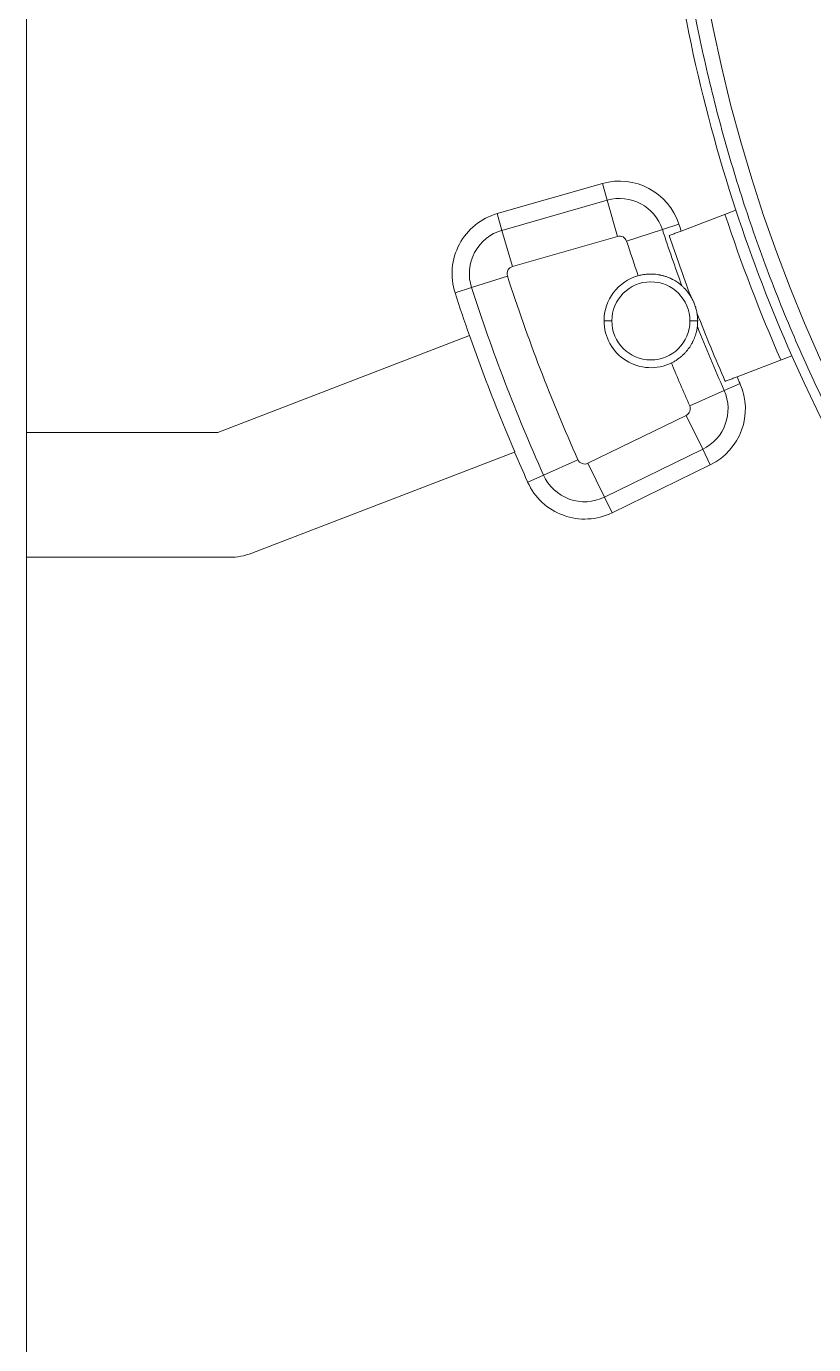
# Model space of a CAD drawing. Header units: millimetres. Extents: x 2746 to 4231, y 4731 to 5781.
# Drawn here: x 3102.5 to 3203.4, y 5085.4 to 5254.3 of the extents above; entities that cross this region are included whole.
import ezdxf

# ---------------------------------------------------------------- set-up
doc = ezdxf.new("R2010")
doc.units = ezdxf.units.MM
doc.layers.add('core', color=7, linetype='Continuous', lineweight=20)

msp = doc.modelspace()

# ---------------------------------------------------------------- linework, layer by layer
at = {"layer": 'core'}
for p, q in [((3102.52, 5299.25), (3102.52, 5202.3)), ((3176.31, 5234.19), (3162.84, 5230.33)), ((3176.31, 5234.19), (3176.92, 5232.05)), ((3163.45, 5228.19), (3176.92, 5232.05)), ((3178.25, 5227.41), (3176.92, 5232.05)), ((3162.84, 5230.33), (3163.45, 5228.19)), ((3193.42, 5230.79), (3186.41, 5228.1)), ((3186.12, 5228.97), (3184.01, 5228.29)), ((3164.79, 5223.55), (3163.45, 5228.19)), ((3164.79, 5223.55), (3178.25, 5227.41)), ((3179.41, 5226.79), (3184.01, 5228.29)), ((3164.14, 5222.34), (3159.55, 5220.86)), ((3157.44, 5220.17), (3159.55, 5220.86)), ((3177.52, 5216.59), (3176.52, 5216.59)), ((3187.52, 5216.59), (3188.52, 5216.59)), ((3159.28, 5214.71), (3127.04, 5202.3)), ((3159.3, 5214.72), (3159.28, 5214.71)), ((3193.57, 5209.43), (3200.58, 5212.12)), ((3193.95, 5208.59), (3191.91, 5207.68)), ((3187.5, 5205.72), (3191.91, 5207.68)), ((3187.05, 5204.49), (3174.46, 5198.35)), ((3187.05, 5204.49), (3189.17, 5200.15)), ((3102.52, 5186.3), (3102.52, 5202.3)), ((3102.52, 5202.3), (3127.04, 5202.3)), ((3131.4, 5186.84), (3165.06, 5199.79)), ((3165.06, 5199.79), (3165.08, 5199.8)), ((3189.17, 5200.15), (3176.58, 5194.01)), ((3190.14, 5198.15), (3189.17, 5200.15)), ((3173.18, 5198.81), (3168.77, 5196.84)), ((3174.46, 5198.35), (3176.58, 5194.01)), ((3177.55, 5192.01), (3190.14, 5198.15)), ((3166.74, 5195.93), (3168.77, 5196.84)), ((3177.55, 5192.01), (3176.58, 5194.01)), ((3102.52, 5186.3), (3128.53, 5186.3)), ((3102.52, 5186.3), (3102.52, 5036.59))]:
    msp.add_line(p, q, dxfattribs=at)
for centre, radius, start, end in [((3387.52, 5294.59), 201.12, 180, 0), ((3387.52, 5294.59), 204.32, 185.8054, 198.1946), ((3178.51, 5226.5), 8, 18.0451, 106), ((3178.51, 5226.5), 5.78, 18.0451, 106), ((3165.05, 5222.64), 8, 106, 197.9226), ((3387.52, 5294.59), 205.82, 198.2151, 203.7849), ((3387.52, 5294.59), 204.32, 198.1946, 203.8054), ((3387.52, 5294.59), 211.82, 198.0451, 198.294), ((3165.05, 5222.64), 5.78, 106, 197.9226), ((3178.51, 5226.5), 0.948, 18.0451, 106), ((3387.52, 5294.59), 218.87, 198.0451, 199.2669), ((3387.52, 5294.59), 214.04, 198.0451, 200.0863), ((3387.52, 5294.59), 213.45, 198.3147, 200.5269), ((3165.05, 5222.64), 0.948, 106, 197.9226), ((3387.52, 5294.59), 234.77, 197.9226, 204.0774), ((3182.52, 5216.59), 6, 105.5757, 180), ((3387.52, 5294.59), 241.82, 197.9226, 199.2893), ((3387.52, 5294.59), 239.6, 197.9226, 204.0774), ((3182.52, 5216.59), 5, 0, 180), ((3387.52, 5294.59), 213.45, 201.1355, 203.6853), ((3182.52, 5216.59), 6, 180, 296.0867), ((3182.52, 5216.59), 5, 180, 0), ((3387.52, 5294.59), 214.04, 201.5761, 203.9549), ((3387.52, 5294.59), 241.79, 199.2891, 203.0812), ((3387.52, 5294.59), 204.32, 203.8054, 336.1946), ((3387.52, 5294.59), 218.87, 202.3955, 203.9549), ((3186.63, 5205.34), 8, 296, 23.9549), ((3387.52, 5294.59), 211.82, 203.706, 203.9549), ((3186.63, 5205.34), 5.78, 296, 23.9549), ((3186.63, 5205.34), 0.948, 296, 23.9549), ((3387.52, 5294.59), 241.82, 203.081, 204.0774), ((3174.04, 5199.2), 0.948, 204.0774, 296), ((3174.04, 5199.2), 5.78, 204.0774, 296), ((3174.04, 5199.2), 8, 204.0774, 296), ((3128.53, 5194.3), 8, 270, 291.0467)]:
    msp.add_arc(centre, radius, start, end, dxfattribs=at)
for points in [[(3184.44, 5294.59), (3184.44, 5291.27), (3184.6, 5284.62), (3185.34, 5274.68), (3186.56, 5264.78), (3188.26, 5254.95), (3190.45, 5245.22), (3193.11, 5235.61), (3196.23, 5226.15), (3199.82, 5216.84), (3203.86, 5207.73), (3208.35, 5198.82), (3213.26, 5190.14), (3218.6, 5181.72), (3224.34, 5173.57), (3230.47, 5165.71), (3236.99, 5158.15), (3243.86, 5150.93), (3251.08, 5144.06), (3258.63, 5137.54), (3266.5, 5131.41), (3274.65, 5125.67), (3283.07, 5120.33), (3291.75, 5115.42), (3300.66, 5110.93), (3309.77, 5106.89), (3319.08, 5103.3), (3328.54, 5100.18), (3338.15, 5097.52), (3347.88, 5095.33), (3357.71, 5093.63), (3367.6, 5092.41), (3377.55, 5091.67), (3387.52, 5091.43), (3397.49, 5091.67), (3407.43, 5092.41), (3417.33, 5093.63), (3427.15, 5095.33), (3436.88, 5097.52), (3446.49, 5100.18), (3455.96, 5103.3), (3465.26, 5106.89), (3474.38, 5110.93), (3483.29, 5115.42), (3491.96, 5120.33), (3500.39, 5125.67), (3508.54, 5131.41), (3516.4, 5137.54), (3523.95, 5144.06), (3531.17, 5150.93), (3538.05, 5158.15), (3544.56, 5165.71), (3550.7, 5173.57), (3556.44, 5181.72), (3561.77, 5190.14), (3566.69, 5198.82), (3571.17, 5207.73), (3575.21, 5216.84), (3578.8, 5226.15), (3581.93, 5235.61), (3584.59, 5245.22), (3586.77, 5254.95), (3588.48, 5264.78), (3589.7, 5274.68), (3590.43, 5284.62), (3590.6, 5291.27), (3590.6, 5294.59)], [(3184.88, 5227.52), (3185.05, 5227.58), (3185.39, 5227.71), (3185.9, 5227.91), (3186.24, 5228.04), (3186.41, 5228.1)], [(3188.48, 5215.88), (3188.48, 5215.95), (3188.5, 5216.1), (3188.51, 5216.34), (3188.52, 5216.5), (3188.52, 5216.59)], [(3193.57, 5209.43), (3193.4, 5209.36), (3193.07, 5209.23), (3192.56, 5209.04), (3192.22, 5208.91), (3192.05, 5208.84)]]:
    msp.add_open_spline(points, degree=3, dxfattribs=at)
for points, knots in [([(3180.91, 5222.37), (3181.06, 5222.41), (3181.2, 5222.45), (3181.5, 5222.5), (3181.65, 5222.53), (3181.95, 5222.56), (3182.1, 5222.58), (3182.28, 5222.58), (3182.32, 5222.59), (3182.39, 5222.59), (3182.5, 5222.59), (3182.61, 5222.59), (3182.83, 5222.58), (3182.97, 5222.57), (3183.25, 5222.55), (3183.38, 5222.53), (3183.55, 5222.5), (3183.59, 5222.49), (3183.65, 5222.48), (3183.69, 5222.47), (3183.79, 5222.45), (3183.85, 5222.44), (3184.04, 5222.39), (3184.17, 5222.36), (3184.41, 5222.28), (3184.53, 5222.24), (3184.76, 5222.16), (3184.87, 5222.11), (3185.03, 5222.04), (3185.11, 5222), (3185.19, 5221.96), (3185.24, 5221.94), (3185.27, 5221.92), (3185.39, 5221.86), (3185.49, 5221.8), (3185.68, 5221.69), (3185.77, 5221.64), (3185.94, 5221.52), (3186.02, 5221.46), (3186.17, 5221.35), (3186.24, 5221.29), (3186.38, 5221.18), (3186.44, 5221.13), (3186.5, 5221.08)], [0, 0, 0, 0, 0.0625, 0.0625, 0.125, 0.125, 0.1875, 0.1875, 0.203125, 0.203125, 0.21875, 0.25, 0.25, 0.3125, 0.3125, 0.375, 0.375, 0.390625, 0.390625, 0.40625, 0.40625, 0.4375, 0.4375, 0.5, 0.5, 0.5625, 0.5625, 0.625, 0.625, 0.65625, 0.671875, 0.671875, 0.6875, 0.6875, 0.75, 0.75, 0.8125, 0.8125, 0.875, 0.875, 0.9375, 0.9375, 1, 1, 1, 1]), ([(3187.62, 5219.74), (3187.57, 5219.83), (3187.52, 5219.9), (3187.42, 5220.05), (3187.37, 5220.12), (3187.27, 5220.25), (3187.23, 5220.31), (3187.13, 5220.42), (3187.09, 5220.48), (3186.99, 5220.59), (3186.95, 5220.64), (3186.88, 5220.71), (3186.85, 5220.74), (3186.81, 5220.78), (3186.79, 5220.81), (3186.67, 5220.92), (3186.58, 5221), (3186.5, 5221.08)], [0, 0, 0, 0, 0.125, 0.125, 0.25, 0.25, 0.375, 0.375, 0.5, 0.5, 0.625, 0.625, 0.6875, 0.6875, 0.75, 0.75, 1, 1, 1, 1]), ([(3188.43, 5217.62), (3188.4, 5217.81), (3188.31, 5218.18), (3188.19, 5218.54), (3188.09, 5218.81), (3188.06, 5218.9), (3188, 5219.03), (3187.98, 5219.07), (3187.94, 5219.16), (3187.92, 5219.2), (3187.81, 5219.41), (3187.72, 5219.58), (3187.62, 5219.74)], [0, 0, 0, 0, 0.25, 0.5, 0.5, 0.625, 0.625, 0.6875, 0.6875, 0.75, 0.75, 1, 1, 1, 1]), ([(3188.52, 5216.59), (3188.52, 5216.66), (3188.52, 5216.74), (3188.51, 5216.9), (3188.51, 5216.98), (3188.49, 5217.15), (3188.48, 5217.24), (3188.46, 5217.43), (3188.45, 5217.52), (3188.43, 5217.62)], [0, 0, 0, 0, 0.25, 0.25, 0.5, 0.5, 0.75, 0.75, 1, 1, 1, 1]), ([(3188.48, 5215.88), (3188.47, 5215.8), (3188.46, 5215.72), (3188.43, 5215.55), (3188.41, 5215.46), (3188.37, 5215.27), (3188.35, 5215.17), (3188.3, 5214.98), (3188.27, 5214.87), (3188.22, 5214.72), (3188.2, 5214.67), (3188.17, 5214.56), (3188.15, 5214.51), (3188.08, 5214.35), (3188.04, 5214.24), (3187.94, 5214.02), (3187.89, 5213.92), (3187.78, 5213.7), (3187.72, 5213.59), (3187.59, 5213.37), (3187.52, 5213.27), (3187.42, 5213.13), (3187.4, 5213.1), (3187.36, 5213.05), (3187.34, 5213.02), (3187.28, 5212.94), (3187.24, 5212.89), (3187.11, 5212.73), (3187.02, 5212.62), (3186.83, 5212.42), (3186.73, 5212.32), (3186.58, 5212.17), (3186.5, 5212.1), (3186.41, 5212.02), (3186.35, 5211.98), (3186.33, 5211.95), (3186.18, 5211.84), (3186.06, 5211.75), (3185.82, 5211.58), (3185.69, 5211.49), (3185.43, 5211.34), (3185.3, 5211.27), (3185.16, 5211.2)], [0, 0, 0, 0, 0.0625, 0.0625, 0.125, 0.125, 0.1875, 0.1875, 0.25, 0.25, 0.28125, 0.28125, 0.3125, 0.3125, 0.375, 0.375, 0.4375, 0.4375, 0.5, 0.5, 0.5625, 0.5625, 0.578125, 0.578125, 0.59375, 0.59375, 0.625, 0.625, 0.6875, 0.6875, 0.75, 0.75, 0.78125, 0.796875, 0.796875, 0.8125, 0.8125, 0.875, 0.875, 0.9375, 0.9375, 1, 1, 1, 1])]:
    msp.add_open_spline(points, degree=3, knots=knots, dxfattribs=at)

doc.saveas('drawing.dxf')
